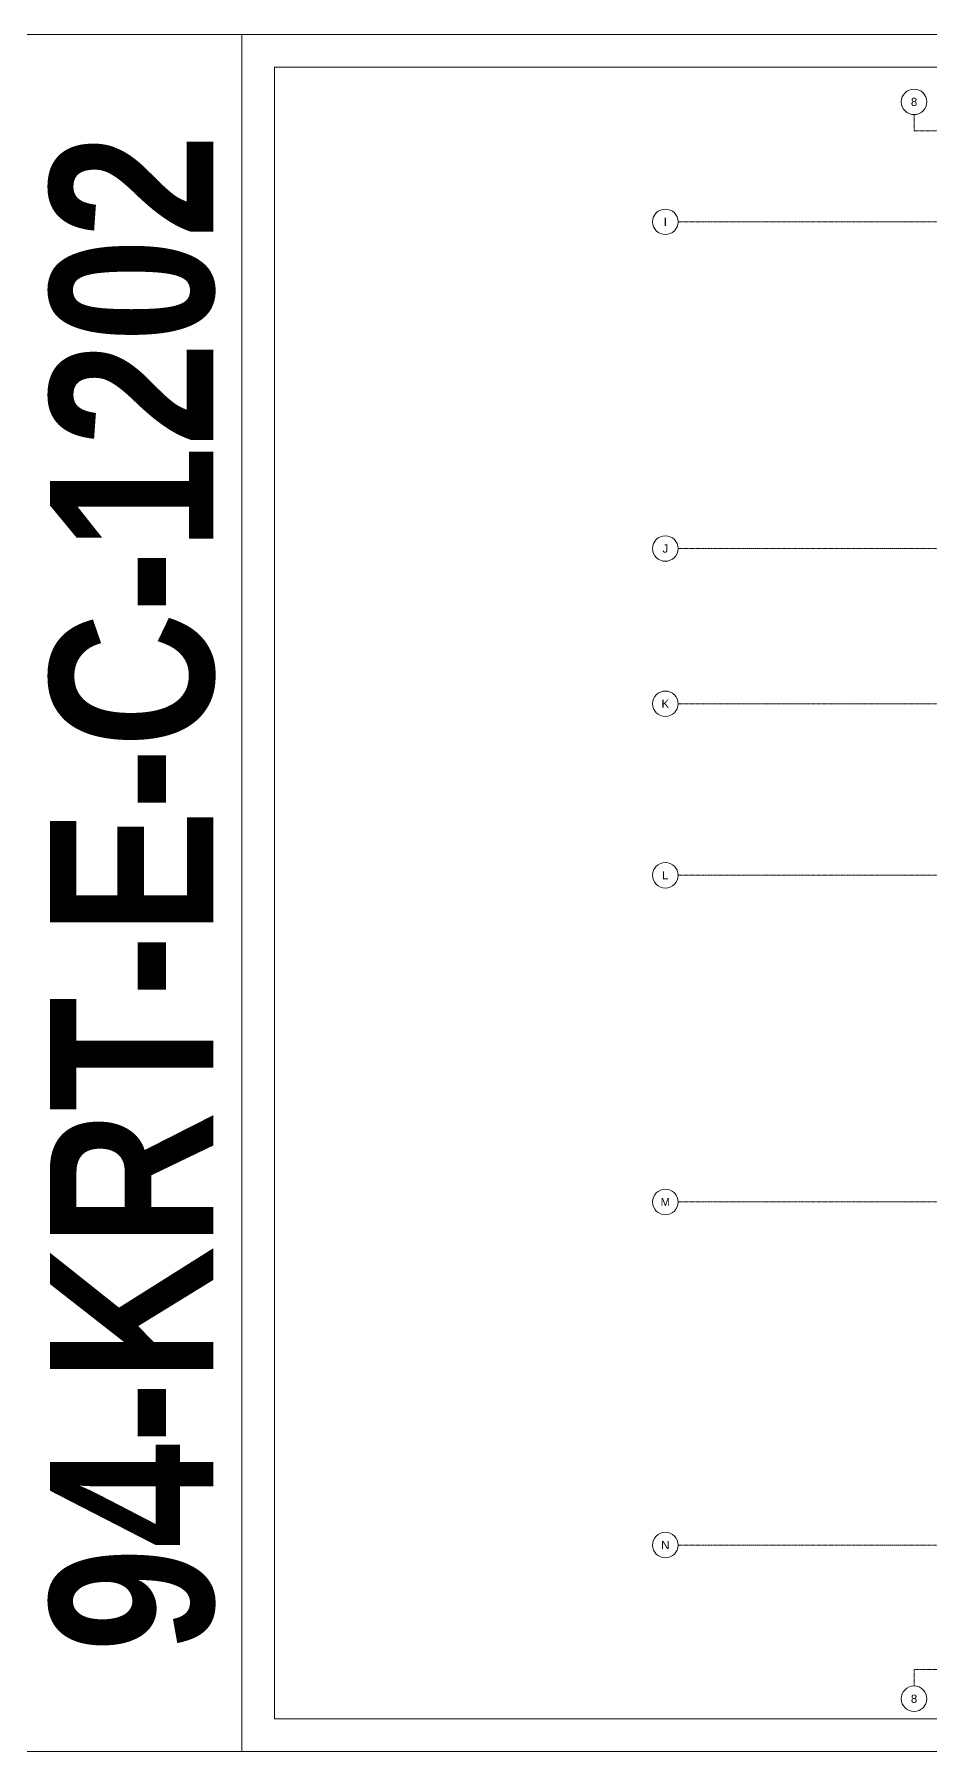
# Model space of a CAD drawing. Extents: x -2749 to 11890, y 0 to 8245.
# Drawn here: x 5437 to 7628, y 0 to 4205 of the extents above; entities that cross this region are included whole.
import ezdxf
from ezdxf.enums import TextEntityAlignment as Align

# ---------------------------------------------------------------- set-up
doc = ezdxf.new("R2010")
doc.units = 0
doc.header["$MEASUREMENT"] = 0
doc.linetypes.add('DASHDOT', pattern=[1, 0.5, -0.25, 0, -0.25])
doc.layers.get('0').update_dxf_attribs({"color": 9, "lineweight": 9})
doc.layers.add('24', color=9, linetype='DASHDOT', lineweight=9)
doc.layers.add('40A', color=9, linetype='Continuous', lineweight=9)
doc.styles.add('$1$Arial', font='arial.ttf', dxfattribs={"height": 2.5})
doc.styles.add('MuuM_TEXT-BOLD', font='ARIALNB.TTF')

# ---------------------------------------------------------------- blocks, each defined once
blk = doc.blocks.new('$0$0_aks')
at = {"linetype": 'Continuous'}
blk.add_circle((0, 0), 3.12, dxfattribs=at)
at = {"style": '$1$Arial'}
blk.add_attdef('AKS', text='', height=2.5, dxfattribs=at).set_placement((0, 0), align=Align.MIDDLE_CENTER)

msp = doc.modelspace()

# ---------------------------------------------------------------- linework, layer by layer
at = {"layer": '24', "ltscale": 2}
for points in [[(7590.1, 4008.4), (7590.1, 3968.4), (7690.1, 3968.4), (7690.1, 200.8)], [(7012.5, 3745.9), (10535.1, 3745.9)], [(7012.5, 2945.9), (10535.1, 2945.9)], [(7012.5, 2565.9), (10535.1, 2565.9)], [(7012.5, 2145.9), (10535.1, 2145.9)], [(7012.5, 1345.9), (10535.1, 1345.9)], [(7012.5, 505.9), (10535.1, 505.9)], [(7690.1, 200.8), (7590.1, 200.8), (7590.1, 160.8)]]:
    msp.add_lwpolyline(points, dxfattribs=at)
at = {"layer": '40A'}
for points in [[(5945, 4205), (0, 4205), (0, 0), (5945, 0)], [(11890, 4205), (5945, 4205), (5945, 0), (11890, 0)], [(11350.1, 80), (6025, 80), (6025, 4125), (11350.1, 4125)]]:
    msp.add_lwpolyline(points, close=True, dxfattribs=at)

# ---------------------------------------------------------------- block references
at = {"layer": '24'}
ref = msp.add_blockref('$0$0_aks', (7590.1, 4039.6), dxfattribs=dict(at, xscale=10, yscale=10, zscale=10))
ref.add_attrib('AKS', '8', dxfattribs={"layer": '0', "height": 20, "style": '$1$Arial'}).set_placement((7590.1, 4039.6), align=Align.MIDDLE_CENTER)
ref = msp.add_blockref('$0$0_aks', (6981.3, 3745.9), dxfattribs=dict(at, xscale=10, yscale=10, zscale=10))
ref.add_attrib('AKS', 'I', dxfattribs={"layer": '0', "height": 20, "style": '$1$Arial'}).set_placement((6981.3, 3745.9), align=Align.MIDDLE_CENTER)
ref = msp.add_blockref('$0$0_aks', (6981.3, 2945.9), dxfattribs=dict(at, xscale=10, yscale=10, zscale=10))
ref.add_attrib('AKS', 'J', dxfattribs={"layer": '0', "height": 20, "style": '$1$Arial'}).set_placement((6981.3, 2945.9), align=Align.MIDDLE_CENTER)
ref = msp.add_blockref('$0$0_aks', (6981.3, 2565.9), dxfattribs=dict(at, xscale=10, yscale=10, zscale=10))
ref.add_attrib('AKS', 'K', dxfattribs={"layer": '0', "height": 20, "style": '$1$Arial'}).set_placement((6981.3, 2565.9), align=Align.MIDDLE_CENTER)
ref = msp.add_blockref('$0$0_aks', (6981.3, 2145.9), dxfattribs=dict(at, xscale=10, yscale=10, zscale=10))
ref.add_attrib('AKS', 'L', dxfattribs={"layer": '0', "height": 20, "style": '$1$Arial'}).set_placement((6981.3, 2145.9), align=Align.MIDDLE_CENTER)
ref = msp.add_blockref('$0$0_aks', (6981.3, 1345.9), dxfattribs=dict(at, xscale=10, yscale=10, zscale=10))
ref.add_attrib('AKS', 'M', dxfattribs={"layer": '0', "height": 20, "style": '$1$Arial'}).set_placement((6981.3, 1345.9), align=Align.MIDDLE_CENTER)
ref = msp.add_blockref('$0$0_aks', (6981.3, 505.9), dxfattribs=dict(at, xscale=10, yscale=10, zscale=10))
ref.add_attrib('AKS', 'N', dxfattribs={"layer": '0', "height": 20, "style": '$1$Arial'}).set_placement((6981.3, 505.9), align=Align.MIDDLE_CENTER)
ref = msp.add_blockref('$0$0_aks', (7590.1, 129.6), dxfattribs=dict(at, xscale=10, yscale=10, zscale=10))
ref.add_attrib('AKS', '8', dxfattribs={"layer": '0', "height": 20, "style": '$1$Arial'}).set_placement((7590.1, 129.6), align=Align.MIDDLE_CENTER)

# ---------------------------------------------------------------- texts
at = {"layer": '40A', "style": 'MuuM_TEXT-BOLD'}
msp.add_text('94-KRT-E-C-1202', height=400, rotation=90, dxfattribs=at).set_placement((5875.1, 2102.5), align=Align.CENTER)

doc.saveas('drawing.dxf')
